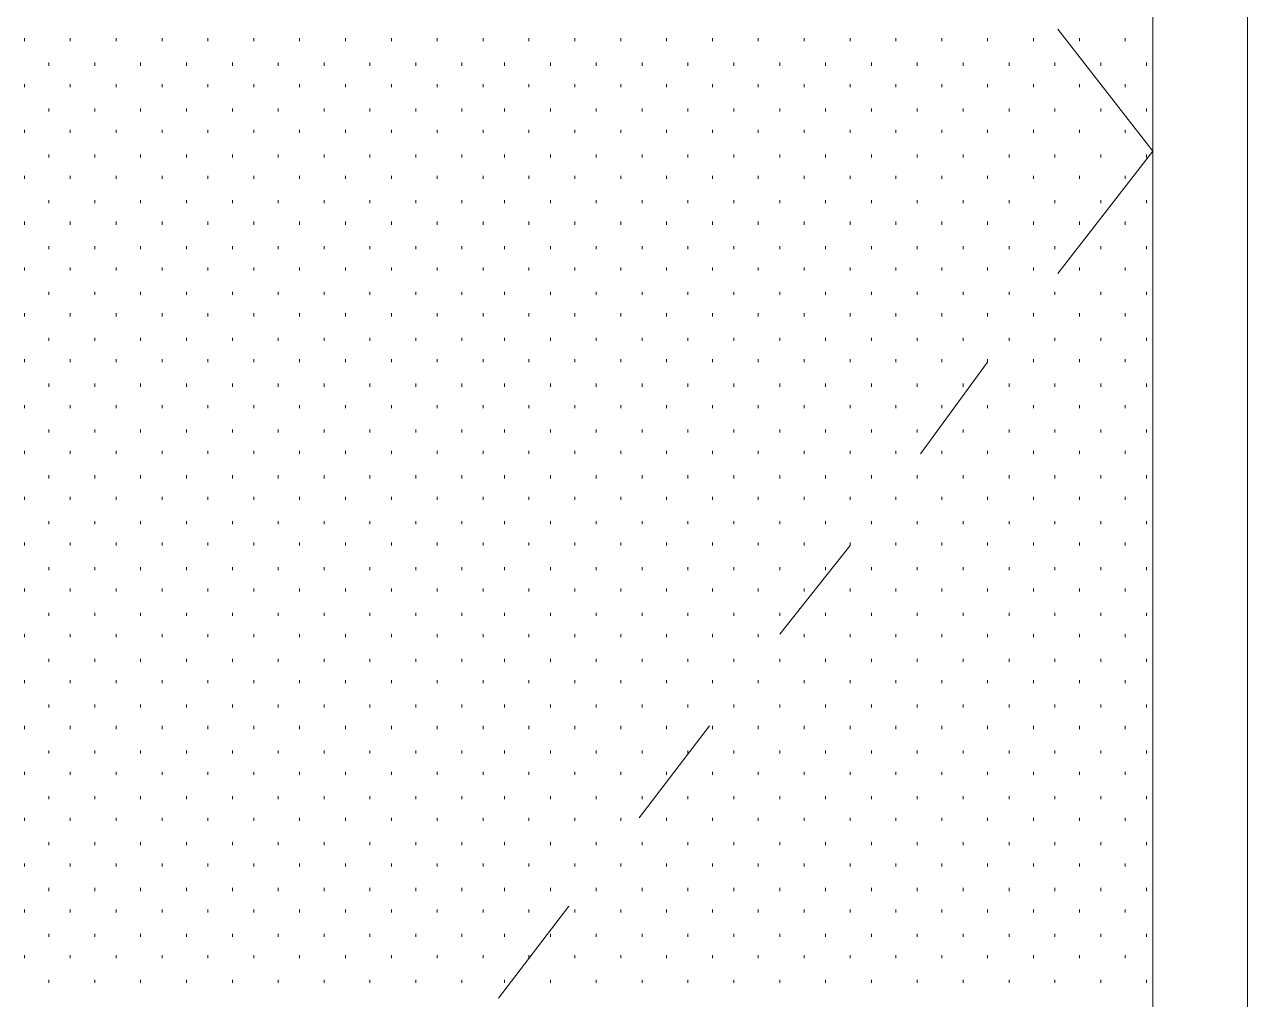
# Model space of a CAD drawing. Header units: inches. Extents: x -6061 to 13621, y -296 to 7483.
# Drawn here: x 12120.01 to 12152.04, y 695.08 to 720.63 of the extents above; entities that cross this region are included whole.
import ezdxf

# ---------------------------------------------------------------- set-up
doc = ezdxf.new("R2010")
doc.units = ezdxf.units.IN
doc.header["$MEASUREMENT"] = 0
doc.layers.get('0').update_dxf_attribs({"linetype": 'CONTINUOUS'})

msp = doc.modelspace()

# ---------------------------------------------------------------- linework, layer by layer
at = {"color": 7, "linetype": 'Continuous', "lineweight": 9, "true_color": 0x000007}
for p, q in [((12149.5589, 766.56433), (12149.5589, 670.53582)), ((12152.04171, 670.53582), (12152.04171, 766.56433)), ((12152.04171, 766.56433), (12152.04171, 670.53582)), ((12149.5589, 670.53582), (12149.5589, 764.08153)), ((12147.0761, 720.51229), (12149.5589, 717.30867)), ((12147.0761, 714.10505), (12149.5589, 717.30867)), ((12143.47203, 709.37972), (12145.23402, 711.78243)), ((12139.78786, 704.65438), (12141.62995, 706.977)), ((12136.1037, 699.84895), (12137.94578, 702.25166)), ((12132.41954, 695.12361), (12134.26162, 697.52632))]:
    msp.add_line(p, q, dxfattribs=at)
at = {"color": 7, "linetype": 'Continuous', "lineweight": 9, "true_color": 0xffffff}
for p, q in [((12120.00551, 720.19193), (12120.00551, 720.27202)), ((12121.20687, 720.19193), (12121.20687, 720.27202)), ((12122.40823, 720.19193), (12122.40823, 720.27202)), ((12123.60958, 720.19193), (12123.60958, 720.27202)), ((12124.81094, 720.19193), (12124.81094, 720.27202)), ((12126.0123, 720.19193), (12126.0123, 720.27202)), ((12127.21366, 720.19193), (12127.21366, 720.27202)), ((12128.41501, 720.19193), (12128.41501, 720.27202)), ((12129.61637, 720.19193), (12129.61637, 720.27202)), ((12130.81773, 720.19193), (12130.81773, 720.27202)), ((12132.01909, 720.19193), (12132.01909, 720.27202)), ((12133.22044, 720.19193), (12133.22044, 720.27202)), ((12134.4218, 720.19193), (12134.4218, 720.27202)), ((12135.62316, 720.19193), (12135.62316, 720.27202)), ((12136.82452, 720.19193), (12136.82452, 720.27202)), ((12138.02587, 720.19193), (12138.02587, 720.27202)), ((12139.22723, 720.19193), (12139.22723, 720.27202)), ((12140.42859, 720.19193), (12140.42859, 720.27202)), ((12141.62995, 720.19193), (12141.62995, 720.27202)), ((12142.8313, 720.19193), (12142.8313, 720.27202)), ((12144.03266, 720.19193), (12144.03266, 720.27202)), ((12145.23402, 720.19193), (12145.23402, 720.27202)), ((12146.43538, 720.19193), (12146.43538, 720.27202)), ((12147.63673, 720.19193), (12147.63673, 720.27202)), ((12148.83809, 720.19193), (12148.83809, 720.27202)), ((12120.64624, 719.55121), (12120.64624, 719.6313)), ((12121.84759, 719.55121), (12121.84759, 719.6313)), ((12123.04895, 719.55121), (12123.04895, 719.6313)), ((12124.25031, 719.55121), (12124.25031, 719.6313)), ((12125.45166, 719.55121), (12125.45166, 719.6313)), ((12126.65302, 719.55121), (12126.65302, 719.6313)), ((12127.85438, 719.55121), (12127.85438, 719.6313)), ((12129.05574, 719.55121), (12129.05574, 719.6313)), ((12130.25709, 719.55121), (12130.25709, 719.6313)), ((12131.45845, 719.55121), (12131.45845, 719.6313)), ((12132.57972, 719.55121), (12132.57972, 719.6313)), ((12133.78108, 719.55121), (12133.78108, 719.6313)), ((12134.98243, 719.55121), (12134.98243, 719.6313)), ((12136.18379, 719.55121), (12136.18379, 719.6313)), ((12137.38515, 719.55121), (12137.38515, 719.6313)), ((12138.58651, 719.55121), (12138.58651, 719.6313)), ((12139.78786, 719.55121), (12139.78786, 719.6313)), ((12140.98922, 719.55121), (12140.98922, 719.6313)), ((12142.19058, 719.55121), (12142.19058, 719.6313)), ((12143.39194, 719.55121), (12143.39194, 719.6313)), ((12144.59329, 719.55121), (12144.59329, 719.6313)), ((12145.79465, 719.55121), (12145.79465, 719.6313)), ((12146.99601, 719.55121), (12146.99601, 719.6313)), ((12148.19737, 719.55121), (12148.19737, 719.6313)), ((12149.39872, 719.55121), (12149.39872, 719.6313)), ((12120.00551, 718.99058), (12120.00551, 719.07067)), ((12121.20687, 718.99058), (12121.20687, 719.07067)), ((12122.40823, 718.99058), (12122.40823, 719.07067)), ((12123.60958, 718.99058), (12123.60958, 719.07067)), ((12124.81094, 718.99058), (12124.81094, 719.07067)), ((12126.0123, 718.99058), (12126.0123, 719.07067)), ((12127.21366, 718.99058), (12127.21366, 719.07067)), ((12128.41501, 718.99058), (12128.41501, 719.07067)), ((12129.61637, 718.99058), (12129.61637, 719.07067)), ((12130.81773, 718.99058), (12130.81773, 719.07067)), ((12132.01909, 718.99058), (12132.01909, 719.07067)), ((12133.22044, 718.99058), (12133.22044, 719.07067)), ((12134.4218, 718.99058), (12134.4218, 719.07067)), ((12135.62316, 718.99058), (12135.62316, 719.07067)), ((12136.82452, 718.99058), (12136.82452, 719.07067)), ((12138.02587, 718.99058), (12138.02587, 719.07067)), ((12139.22723, 718.99058), (12139.22723, 719.07067)), ((12140.42859, 718.99058), (12140.42859, 719.07067)), ((12141.62995, 718.99058), (12141.62995, 719.07067)), ((12142.8313, 718.99058), (12142.8313, 719.07067)), ((12144.03266, 718.99058), (12144.03266, 719.07067)), ((12145.23402, 718.99058), (12145.23402, 719.07067)), ((12146.43538, 718.99058), (12146.43538, 719.07067)), ((12147.63673, 718.99058), (12147.63673, 719.07067)), ((12148.83809, 718.99058), (12148.83809, 719.07067)), ((12120.64624, 718.34985), (12120.64624, 718.42994)), ((12121.84759, 718.34985), (12121.84759, 718.42994)), ((12123.04895, 718.34985), (12123.04895, 718.42994)), ((12124.25031, 718.34985), (12124.25031, 718.42994)), ((12125.45166, 718.34985), (12125.45166, 718.42994)), ((12126.65302, 718.34985), (12126.65302, 718.42994)), ((12127.85438, 718.34985), (12127.85438, 718.42994)), ((12129.05574, 718.34985), (12129.05574, 718.42994)), ((12130.25709, 718.34985), (12130.25709, 718.42994)), ((12131.45845, 718.34985), (12131.45845, 718.42994)), ((12132.57972, 718.34985), (12132.57972, 718.42994)), ((12133.78108, 718.34985), (12133.78108, 718.42994)), ((12134.98243, 718.34985), (12134.98243, 718.42994)), ((12136.18379, 718.34985), (12136.18379, 718.42994)), ((12137.38515, 718.34985), (12137.38515, 718.42994)), ((12138.58651, 718.34985), (12138.58651, 718.42994)), ((12139.78786, 718.34985), (12139.78786, 718.42994)), ((12140.98922, 718.34985), (12140.98922, 718.42994)), ((12142.19058, 718.34985), (12142.19058, 718.42994)), ((12143.39194, 718.34985), (12143.39194, 718.42994)), ((12144.59329, 718.34985), (12144.59329, 718.42994)), ((12145.79465, 718.34985), (12145.79465, 718.42994)), ((12146.99601, 718.34985), (12146.99601, 718.42994)), ((12148.19737, 718.34985), (12148.19737, 718.42994)), ((12149.39872, 718.34985), (12149.39872, 718.42994)), ((12120.00551, 717.78922), (12120.00551, 717.86931)), ((12121.20687, 717.78922), (12121.20687, 717.86931)), ((12122.40823, 717.78922), (12122.40823, 717.86931)), ((12123.60958, 717.78922), (12123.60958, 717.86931)), ((12124.81094, 717.78922), (12124.81094, 717.86931)), ((12126.0123, 717.78922), (12126.0123, 717.86931)), ((12127.21366, 717.78922), (12127.21366, 717.86931)), ((12128.41501, 717.78922), (12128.41501, 717.86931)), ((12129.61637, 717.78922), (12129.61637, 717.86931)), ((12130.81773, 717.78922), (12130.81773, 717.86931)), ((12132.01909, 717.78922), (12132.01909, 717.86931)), ((12133.22044, 717.78922), (12133.22044, 717.86931)), ((12134.4218, 717.78922), (12134.4218, 717.86931)), ((12135.62316, 717.78922), (12135.62316, 717.86931)), ((12136.82452, 717.78922), (12136.82452, 717.86931)), ((12138.02587, 717.78922), (12138.02587, 717.86931)), ((12139.22723, 717.78922), (12139.22723, 717.86931)), ((12140.42859, 717.78922), (12140.42859, 717.86931)), ((12141.62995, 717.78922), (12141.62995, 717.86931)), ((12142.8313, 717.78922), (12142.8313, 717.86931)), ((12144.03266, 717.78922), (12144.03266, 717.86931)), ((12145.23402, 717.78922), (12145.23402, 717.86931)), ((12146.43538, 717.78922), (12146.43538, 717.86931)), ((12147.63673, 717.78922), (12147.63673, 717.86931)), ((12148.83809, 717.78922), (12148.83809, 717.86931)), ((12120.64624, 717.14849), (12120.64624, 717.22858)), ((12121.84759, 717.14849), (12121.84759, 717.22858)), ((12123.04895, 717.14849), (12123.04895, 717.22858)), ((12124.25031, 717.14849), (12124.25031, 717.22858)), ((12125.45166, 717.14849), (12125.45166, 717.22858)), ((12126.65302, 717.14849), (12126.65302, 717.22858)), ((12127.85438, 717.14849), (12127.85438, 717.22858)), ((12129.05574, 717.14849), (12129.05574, 717.22858)), ((12130.25709, 717.14849), (12130.25709, 717.22858)), ((12131.45845, 717.14849), (12131.45845, 717.22858)), ((12132.57972, 717.14849), (12132.57972, 717.22858)), ((12133.78108, 717.14849), (12133.78108, 717.22858)), ((12134.98243, 717.14849), (12134.98243, 717.22858)), ((12136.18379, 717.14849), (12136.18379, 717.22858)), ((12137.38515, 717.14849), (12137.38515, 717.22858)), ((12138.58651, 717.14849), (12138.58651, 717.22858)), ((12139.78786, 717.14849), (12139.78786, 717.22858)), ((12140.98922, 717.14849), (12140.98922, 717.22858)), ((12142.19058, 717.14849), (12142.19058, 717.22858)), ((12143.39194, 717.14849), (12143.39194, 717.22858)), ((12144.59329, 717.14849), (12144.59329, 717.22858)), ((12145.79465, 717.14849), (12145.79465, 717.22858)), ((12146.99601, 717.14849), (12146.99601, 717.22858)), ((12148.19737, 717.14849), (12148.19737, 717.22858)), ((12149.39872, 717.14849), (12149.39872, 717.22858)), ((12120.00551, 716.58786), (12120.00551, 716.66795)), ((12121.20687, 716.58786), (12121.20687, 716.66795)), ((12122.40823, 716.58786), (12122.40823, 716.66795)), ((12123.60958, 716.58786), (12123.60958, 716.66795)), ((12124.81094, 716.58786), (12124.81094, 716.66795)), ((12126.0123, 716.58786), (12126.0123, 716.66795)), ((12127.21366, 716.58786), (12127.21366, 716.66795)), ((12128.41501, 716.58786), (12128.41501, 716.66795)), ((12129.61637, 716.58786), (12129.61637, 716.66795)), ((12130.81773, 716.58786), (12130.81773, 716.66795)), ((12132.01909, 716.58786), (12132.01909, 716.66795)), ((12133.22044, 716.58786), (12133.22044, 716.66795)), ((12134.4218, 716.58786), (12134.4218, 716.66795)), ((12135.62316, 716.58786), (12135.62316, 716.66795)), ((12136.82452, 716.58786), (12136.82452, 716.66795)), ((12138.02587, 716.58786), (12138.02587, 716.66795)), ((12139.22723, 716.58786), (12139.22723, 716.66795)), ((12140.42859, 716.58786), (12140.42859, 716.66795)), ((12141.62995, 716.58786), (12141.62995, 716.66795)), ((12142.8313, 716.58786), (12142.8313, 716.66795)), ((12144.03266, 716.58786), (12144.03266, 716.66795)), ((12145.23402, 716.58786), (12145.23402, 716.66795)), ((12146.43538, 716.58786), (12146.43538, 716.66795)), ((12147.63673, 716.58786), (12147.63673, 716.66795)), ((12148.83809, 716.58786), (12148.83809, 716.66795)), ((12120.64624, 715.94714), (12120.64624, 716.02723)), ((12121.84759, 715.94714), (12121.84759, 716.02723)), ((12123.04895, 715.94714), (12123.04895, 716.02723)), ((12124.25031, 715.94714), (12124.25031, 716.02723)), ((12125.45166, 715.94714), (12125.45166, 716.02723)), ((12126.65302, 715.94714), (12126.65302, 716.02723)), ((12127.85438, 715.94714), (12127.85438, 716.02723)), ((12129.05574, 715.94714), (12129.05574, 716.02723)), ((12130.25709, 715.94714), (12130.25709, 716.02723)), ((12131.45845, 715.94714), (12131.45845, 716.02723)), ((12132.57972, 715.94714), (12132.57972, 716.02723)), ((12133.78108, 715.94714), (12133.78108, 716.02723)), ((12134.98243, 715.94714), (12134.98243, 716.02723)), ((12136.18379, 715.94714), (12136.18379, 716.02723)), ((12137.38515, 715.94714), (12137.38515, 716.02723)), ((12138.58651, 715.94714), (12138.58651, 716.02723)), ((12139.78786, 715.94714), (12139.78786, 716.02723)), ((12140.98922, 715.94714), (12140.98922, 716.02723)), ((12142.19058, 715.94714), (12142.19058, 716.02723)), ((12143.39194, 715.94714), (12143.39194, 716.02723)), ((12144.59329, 715.94714), (12144.59329, 716.02723)), ((12145.79465, 715.94714), (12145.79465, 716.02723)), ((12146.99601, 715.94714), (12146.99601, 716.02723)), ((12148.19737, 715.94714), (12148.19737, 716.02723)), ((12149.39872, 715.94714), (12149.39872, 716.02723)), ((12120.00551, 715.3865), (12120.00551, 715.46659)), ((12121.20687, 715.3865), (12121.20687, 715.46659)), ((12122.40823, 715.3865), (12122.40823, 715.46659)), ((12123.60958, 715.3865), (12123.60958, 715.46659)), ((12124.81094, 715.3865), (12124.81094, 715.46659)), ((12126.0123, 715.3865), (12126.0123, 715.46659)), ((12127.21366, 715.3865), (12127.21366, 715.46659)), ((12128.41501, 715.3865), (12128.41501, 715.46659)), ((12129.61637, 715.3865), (12129.61637, 715.46659)), ((12130.81773, 715.3865), (12130.81773, 715.46659)), ((12132.01909, 715.3865), (12132.01909, 715.46659)), ((12133.22044, 715.3865), (12133.22044, 715.46659)), ((12134.4218, 715.3865), (12134.4218, 715.46659)), ((12135.62316, 715.3865), (12135.62316, 715.46659)), ((12136.82452, 715.3865), (12136.82452, 715.46659)), ((12138.02587, 715.3865), (12138.02587, 715.46659)), ((12139.22723, 715.3865), (12139.22723, 715.46659)), ((12140.42859, 715.3865), (12140.42859, 715.46659)), ((12141.62995, 715.3865), (12141.62995, 715.46659)), ((12142.8313, 715.3865), (12142.8313, 715.46659)), ((12144.03266, 715.3865), (12144.03266, 715.46659)), ((12145.23402, 715.3865), (12145.23402, 715.46659)), ((12146.43538, 715.3865), (12146.43538, 715.46659)), ((12147.63673, 715.3865), (12147.63673, 715.46659)), ((12148.83809, 715.3865), (12148.83809, 715.46659)), ((12120.64624, 714.74578), (12120.64624, 714.82587)), ((12121.84759, 714.74578), (12121.84759, 714.82587)), ((12123.04895, 714.74578), (12123.04895, 714.82587)), ((12124.25031, 714.74578), (12124.25031, 714.82587)), ((12125.45166, 714.74578), (12125.45166, 714.82587)), ((12126.65302, 714.74578), (12126.65302, 714.82587)), ((12127.85438, 714.74578), (12127.85438, 714.82587)), ((12129.05574, 714.74578), (12129.05574, 714.82587)), ((12130.25709, 714.74578), (12130.25709, 714.82587)), ((12131.45845, 714.74578), (12131.45845, 714.82587)), ((12132.57972, 714.74578), (12132.57972, 714.82587)), ((12133.78108, 714.74578), (12133.78108, 714.82587)), ((12134.98243, 714.74578), (12134.98243, 714.82587)), ((12136.18379, 714.74578), (12136.18379, 714.82587)), ((12137.38515, 714.74578), (12137.38515, 714.82587)), ((12138.58651, 714.74578), (12138.58651, 714.82587)), ((12139.78786, 714.74578), (12139.78786, 714.82587)), ((12140.98922, 714.74578), (12140.98922, 714.82587)), ((12142.19058, 714.74578), (12142.19058, 714.82587)), ((12143.39194, 714.74578), (12143.39194, 714.82587)), ((12144.59329, 714.74578), (12144.59329, 714.82587)), ((12145.79465, 714.74578), (12145.79465, 714.82587)), ((12146.99601, 714.74578), (12146.99601, 714.82587)), ((12148.19737, 714.74578), (12148.19737, 714.82587)), ((12149.39872, 714.74578), (12149.39872, 714.82587)), ((12120.00551, 714.18515), (12120.00551, 714.26524)), ((12121.20687, 714.18515), (12121.20687, 714.26524)), ((12122.40823, 714.18515), (12122.40823, 714.26524)), ((12123.60958, 714.18515), (12123.60958, 714.26524)), ((12124.81094, 714.18515), (12124.81094, 714.26524)), ((12126.0123, 714.18515), (12126.0123, 714.26524)), ((12127.21366, 714.18515), (12127.21366, 714.26524)), ((12128.41501, 714.18515), (12128.41501, 714.26524)), ((12129.61637, 714.18515), (12129.61637, 714.26524)), ((12130.81773, 714.18515), (12130.81773, 714.26524)), ((12132.01909, 714.18515), (12132.01909, 714.26524)), ((12133.22044, 714.18515), (12133.22044, 714.26524)), ((12134.4218, 714.18515), (12134.4218, 714.26524)), ((12135.62316, 714.18515), (12135.62316, 714.26524)), ((12136.82452, 714.18515), (12136.82452, 714.26524)), ((12138.02587, 714.18515), (12138.02587, 714.26524)), ((12139.22723, 714.18515), (12139.22723, 714.26524)), ((12140.42859, 714.18515), (12140.42859, 714.26524)), ((12141.62995, 714.18515), (12141.62995, 714.26524)), ((12142.8313, 714.18515), (12142.8313, 714.26524)), ((12144.03266, 714.18515), (12144.03266, 714.26524)), ((12145.23402, 714.18515), (12145.23402, 714.26524)), ((12146.43538, 714.18515), (12146.43538, 714.26524)), ((12147.63673, 714.18515), (12147.63673, 714.26524)), ((12148.83809, 714.18515), (12148.83809, 714.26524)), ((12120.64624, 713.54442), (12120.64624, 713.62451)), ((12121.84759, 713.54442), (12121.84759, 713.62451)), ((12123.04895, 713.54442), (12123.04895, 713.62451)), ((12124.25031, 713.54442), (12124.25031, 713.62451)), ((12125.45166, 713.54442), (12125.45166, 713.62451)), ((12126.65302, 713.54442), (12126.65302, 713.62451)), ((12127.85438, 713.54442), (12127.85438, 713.62451)), ((12129.05574, 713.54442), (12129.05574, 713.62451)), ((12130.25709, 713.54442), (12130.25709, 713.62451)), ((12131.45845, 713.54442), (12131.45845, 713.62451)), ((12132.57972, 713.54442), (12132.57972, 713.62451)), ((12133.78108, 713.54442), (12133.78108, 713.62451)), ((12134.98243, 713.54442), (12134.98243, 713.62451)), ((12136.18379, 713.54442), (12136.18379, 713.62451)), ((12137.38515, 713.54442), (12137.38515, 713.62451)), ((12138.58651, 713.54442), (12138.58651, 713.62451)), ((12139.78786, 713.54442), (12139.78786, 713.62451)), ((12140.98922, 713.54442), (12140.98922, 713.62451)), ((12142.19058, 713.54442), (12142.19058, 713.62451)), ((12143.39194, 713.54442), (12143.39194, 713.62451)), ((12144.59329, 713.54442), (12144.59329, 713.62451)), ((12145.79465, 713.54442), (12145.79465, 713.62451)), ((12146.99601, 713.54442), (12146.99601, 713.62451)), ((12148.19737, 713.54442), (12148.19737, 713.62451)), ((12149.39872, 713.54442), (12149.39872, 713.62451)), ((12120.00551, 712.98379), (12120.00551, 713.06388)), ((12121.20687, 712.98379), (12121.20687, 713.06388)), ((12122.40823, 712.98379), (12122.40823, 713.06388)), ((12123.60958, 712.98379), (12123.60958, 713.06388)), ((12124.81094, 712.98379), (12124.81094, 713.06388)), ((12126.0123, 712.98379), (12126.0123, 713.06388)), ((12127.21366, 712.98379), (12127.21366, 713.06388)), ((12128.41501, 712.98379), (12128.41501, 713.06388)), ((12129.61637, 712.98379), (12129.61637, 713.06388)), ((12130.81773, 712.98379), (12130.81773, 713.06388)), ((12132.01909, 712.98379), (12132.01909, 713.06388)), ((12133.22044, 712.98379), (12133.22044, 713.06388)), ((12134.4218, 712.98379), (12134.4218, 713.06388)), ((12135.62316, 712.98379), (12135.62316, 713.06388)), ((12136.82452, 712.98379), (12136.82452, 713.06388)), ((12138.02587, 712.98379), (12138.02587, 713.06388)), ((12139.22723, 712.98379), (12139.22723, 713.06388)), ((12140.42859, 712.98379), (12140.42859, 713.06388)), ((12141.62995, 712.98379), (12141.62995, 713.06388)), ((12142.8313, 712.98379), (12142.8313, 713.06388)), ((12144.03266, 712.98379), (12144.03266, 713.06388)), ((12145.23402, 712.98379), (12145.23402, 713.06388)), ((12146.43538, 712.98379), (12146.43538, 713.06388)), ((12147.63673, 712.98379), (12147.63673, 713.06388)), ((12148.83809, 712.98379), (12148.83809, 713.06388)), ((12120.64624, 712.34306), (12120.64624, 712.42315)), ((12121.84759, 712.34306), (12121.84759, 712.42315)), ((12123.04895, 712.34306), (12123.04895, 712.42315)), ((12124.25031, 712.34306), (12124.25031, 712.42315)), ((12125.45166, 712.34306), (12125.45166, 712.42315)), ((12126.65302, 712.34306), (12126.65302, 712.42315)), ((12127.85438, 712.34306), (12127.85438, 712.42315)), ((12129.05574, 712.34306), (12129.05574, 712.42315)), ((12130.25709, 712.34306), (12130.25709, 712.42315)), ((12131.45845, 712.34306), (12131.45845, 712.42315)), ((12132.57972, 712.34306), (12132.57972, 712.42315)), ((12133.78108, 712.34306), (12133.78108, 712.42315)), ((12134.98243, 712.34306), (12134.98243, 712.42315)), ((12136.18379, 712.34306), (12136.18379, 712.42315)), ((12137.38515, 712.34306), (12137.38515, 712.42315)), ((12138.58651, 712.34306), (12138.58651, 712.42315)), ((12139.78786, 712.34306), (12139.78786, 712.42315)), ((12140.98922, 712.34306), (12140.98922, 712.42315)), ((12142.19058, 712.34306), (12142.19058, 712.42315)), ((12143.39194, 712.34306), (12143.39194, 712.42315)), ((12144.59329, 712.34306), (12144.59329, 712.42315)), ((12145.79465, 712.34306), (12145.79465, 712.42315)), ((12146.99601, 712.34306), (12146.99601, 712.42315)), ((12148.19737, 712.34306), (12148.19737, 712.42315)), ((12149.39872, 712.34306), (12149.39872, 712.42315)), ((12120.00551, 711.78243), (12120.00551, 711.86252)), ((12121.20687, 711.78243), (12121.20687, 711.86252)), ((12122.40823, 711.78243), (12122.40823, 711.86252)), ((12123.60958, 711.78243), (12123.60958, 711.86252)), ((12124.81094, 711.78243), (12124.81094, 711.86252)), ((12126.0123, 711.78243), (12126.0123, 711.86252)), ((12127.21366, 711.78243), (12127.21366, 711.86252)), ((12128.41501, 711.78243), (12128.41501, 711.86252)), ((12129.61637, 711.78243), (12129.61637, 711.86252)), ((12130.81773, 711.78243), (12130.81773, 711.86252)), ((12132.01909, 711.78243), (12132.01909, 711.86252)), ((12133.22044, 711.78243), (12133.22044, 711.86252)), ((12134.4218, 711.78243), (12134.4218, 711.86252)), ((12135.62316, 711.78243), (12135.62316, 711.86252)), ((12136.82452, 711.78243), (12136.82452, 711.86252)), ((12138.02587, 711.78243), (12138.02587, 711.86252)), ((12139.22723, 711.78243), (12139.22723, 711.86252)), ((12140.42859, 711.78243), (12140.42859, 711.86252)), ((12141.62995, 711.78243), (12141.62995, 711.86252)), ((12142.8313, 711.78243), (12142.8313, 711.86252)), ((12144.03266, 711.78243), (12144.03266, 711.86252)), ((12145.23402, 711.78243), (12145.23402, 711.86252)), ((12146.43538, 711.78243), (12146.43538, 711.86252)), ((12147.63673, 711.78243), (12147.63673, 711.86252)), ((12148.83809, 711.78243), (12148.83809, 711.86252)), ((12120.64624, 711.14171), (12120.64624, 711.2218)), ((12121.84759, 711.14171), (12121.84759, 711.2218)), ((12123.04895, 711.14171), (12123.04895, 711.2218)), ((12124.25031, 711.14171), (12124.25031, 711.2218)), ((12125.45166, 711.14171), (12125.45166, 711.2218)), ((12126.65302, 711.14171), (12126.65302, 711.2218)), ((12127.85438, 711.14171), (12127.85438, 711.2218)), ((12129.05574, 711.14171), (12129.05574, 711.2218)), ((12130.25709, 711.14171), (12130.25709, 711.2218)), ((12131.45845, 711.14171), (12131.45845, 711.2218)), ((12132.57972, 711.14171), (12132.57972, 711.2218)), ((12133.78108, 711.14171), (12133.78108, 711.2218)), ((12134.98243, 711.14171), (12134.98243, 711.2218)), ((12136.18379, 711.14171), (12136.18379, 711.2218)), ((12137.38515, 711.14171), (12137.38515, 711.2218)), ((12138.58651, 711.14171), (12138.58651, 711.2218)), ((12139.78786, 711.14171), (12139.78786, 711.2218)), ((12140.98922, 711.14171), (12140.98922, 711.2218)), ((12142.19058, 711.14171), (12142.19058, 711.2218)), ((12143.39194, 711.14171), (12143.39194, 711.2218)), ((12144.59329, 711.14171), (12144.59329, 711.2218)), ((12145.79465, 711.14171), (12145.79465, 711.2218)), ((12146.99601, 711.14171), (12146.99601, 711.2218)), ((12148.19737, 711.14171), (12148.19737, 711.2218)), ((12149.39872, 711.14171), (12149.39872, 711.2218)), ((12120.00551, 710.58107), (12120.00551, 710.66116)), ((12121.20687, 710.58107), (12121.20687, 710.66116)), ((12122.40823, 710.58107), (12122.40823, 710.66116)), ((12123.60958, 710.58107), (12123.60958, 710.66116)), ((12124.81094, 710.58107), (12124.81094, 710.66116)), ((12126.0123, 710.58107), (12126.0123, 710.66116)), ((12127.21366, 710.58107), (12127.21366, 710.66116)), ((12128.41501, 710.58107), (12128.41501, 710.66116)), ((12129.61637, 710.58107), (12129.61637, 710.66116)), ((12130.81773, 710.58107), (12130.81773, 710.66116)), ((12132.01909, 710.58107), (12132.01909, 710.66116)), ((12133.22044, 710.58107), (12133.22044, 710.66116)), ((12134.4218, 710.58107), (12134.4218, 710.66116)), ((12135.62316, 710.58107), (12135.62316, 710.66116)), ((12136.82452, 710.58107), (12136.82452, 710.66116)), ((12138.02587, 710.58107), (12138.02587, 710.66116)), ((12139.22723, 710.58107), (12139.22723, 710.66116)), ((12140.42859, 710.58107), (12140.42859, 710.66116)), ((12141.62995, 710.58107), (12141.62995, 710.66116)), ((12142.8313, 710.58107), (12142.8313, 710.66116)), ((12144.03266, 710.58107), (12144.03266, 710.66116)), ((12145.23402, 710.58107), (12145.23402, 710.66116)), ((12146.43538, 710.58107), (12146.43538, 710.66116)), ((12147.63673, 710.58107), (12147.63673, 710.66116)), ((12148.83809, 710.58107), (12148.83809, 710.66116)), ((12120.64624, 709.94035), (12120.64624, 710.02044)), ((12121.84759, 709.94035), (12121.84759, 710.02044)), ((12123.04895, 709.94035), (12123.04895, 710.02044)), ((12124.25031, 709.94035), (12124.25031, 710.02044)), ((12125.45166, 709.94035), (12125.45166, 710.02044)), ((12126.65302, 709.94035), (12126.65302, 710.02044)), ((12127.85438, 709.94035), (12127.85438, 710.02044)), ((12129.05574, 709.94035), (12129.05574, 710.02044)), ((12130.25709, 709.94035), (12130.25709, 710.02044)), ((12131.45845, 709.94035), (12131.45845, 710.02044)), ((12132.57972, 709.94035), (12132.57972, 710.02044)), ((12133.78108, 709.94035), (12133.78108, 710.02044)), ((12134.98243, 709.94035), (12134.98243, 710.02044)), ((12136.18379, 709.94035), (12136.18379, 710.02044)), ((12137.38515, 709.94035), (12137.38515, 710.02044)), ((12138.58651, 709.94035), (12138.58651, 710.02044)), ((12139.78786, 709.94035), (12139.78786, 710.02044)), ((12140.98922, 709.94035), (12140.98922, 710.02044)), ((12142.19058, 709.94035), (12142.19058, 710.02044)), ((12143.39194, 709.94035), (12143.39194, 710.02044)), ((12144.59329, 709.94035), (12144.59329, 710.02044)), ((12145.79465, 709.94035), (12145.79465, 710.02044)), ((12146.99601, 709.94035), (12146.99601, 710.02044)), ((12148.19737, 709.94035), (12148.19737, 710.02044)), ((12149.39872, 709.94035), (12149.39872, 710.02044)), ((12120.00551, 709.37972), (12120.00551, 709.45981)), ((12121.20687, 709.37972), (12121.20687, 709.45981)), ((12122.40823, 709.37972), (12122.40823, 709.45981)), ((12123.60958, 709.37972), (12123.60958, 709.45981)), ((12124.81094, 709.37972), (12124.81094, 709.45981)), ((12126.0123, 709.37972), (12126.0123, 709.45981)), ((12127.21366, 709.37972), (12127.21366, 709.45981)), ((12128.41501, 709.37972), (12128.41501, 709.45981)), ((12129.61637, 709.37972), (12129.61637, 709.45981)), ((12130.81773, 709.37972), (12130.81773, 709.45981)), ((12132.01909, 709.37972), (12132.01909, 709.45981)), ((12133.22044, 709.37972), (12133.22044, 709.45981)), ((12134.4218, 709.37972), (12134.4218, 709.45981)), ((12135.62316, 709.37972), (12135.62316, 709.45981)), ((12136.82452, 709.37972), (12136.82452, 709.45981)), ((12138.02587, 709.37972), (12138.02587, 709.45981)), ((12139.22723, 709.37972), (12139.22723, 709.45981)), ((12140.42859, 709.37972), (12140.42859, 709.45981)), ((12141.62995, 709.37972), (12141.62995, 709.45981)), ((12142.8313, 709.37972), (12142.8313, 709.45981)), ((12144.03266, 709.37972), (12144.03266, 709.45981)), ((12145.23402, 709.37972), (12145.23402, 709.45981)), ((12146.43538, 709.37972), (12146.43538, 709.45981)), ((12147.63673, 709.37972), (12147.63673, 709.45981)), ((12148.83809, 709.37972), (12148.83809, 709.45981)), ((12120.64624, 708.73899), (12120.64624, 708.81908)), ((12121.84759, 708.73899), (12121.84759, 708.81908)), ((12123.04895, 708.73899), (12123.04895, 708.81908)), ((12124.25031, 708.73899), (12124.25031, 708.81908)), ((12125.45166, 708.73899), (12125.45166, 708.81908)), ((12126.65302, 708.73899), (12126.65302, 708.81908)), ((12127.85438, 708.73899), (12127.85438, 708.81908)), ((12129.05574, 708.73899), (12129.05574, 708.81908)), ((12130.25709, 708.73899), (12130.25709, 708.81908)), ((12131.45845, 708.73899), (12131.45845, 708.81908)), ((12132.57972, 708.73899), (12132.57972, 708.81908)), ((12133.78108, 708.73899), (12133.78108, 708.81908)), ((12134.98243, 708.73899), (12134.98243, 708.81908)), ((12136.18379, 708.73899), (12136.18379, 708.81908)), ((12137.38515, 708.73899), (12137.38515, 708.81908)), ((12138.58651, 708.73899), (12138.58651, 708.81908)), ((12139.78786, 708.73899), (12139.78786, 708.81908)), ((12140.98922, 708.73899), (12140.98922, 708.81908)), ((12142.19058, 708.73899), (12142.19058, 708.81908)), ((12143.39194, 708.73899), (12143.39194, 708.81908)), ((12144.59329, 708.73899), (12144.59329, 708.81908)), ((12145.79465, 708.73899), (12145.79465, 708.81908)), ((12146.99601, 708.73899), (12146.99601, 708.81908)), ((12148.19737, 708.73899), (12148.19737, 708.81908)), ((12149.39872, 708.73899), (12149.39872, 708.81908)), ((12120.00551, 708.17836), (12120.00551, 708.25845)), ((12121.20687, 708.17836), (12121.20687, 708.25845)), ((12122.40823, 708.17836), (12122.40823, 708.25845)), ((12123.60958, 708.17836), (12123.60958, 708.25845)), ((12124.81094, 708.17836), (12124.81094, 708.25845)), ((12126.0123, 708.17836), (12126.0123, 708.25845)), ((12127.21366, 708.17836), (12127.21366, 708.25845)), ((12128.41501, 708.17836), (12128.41501, 708.25845)), ((12129.61637, 708.17836), (12129.61637, 708.25845)), ((12130.81773, 708.17836), (12130.81773, 708.25845)), ((12132.01909, 708.17836), (12132.01909, 708.25845)), ((12133.22044, 708.17836), (12133.22044, 708.25845)), ((12134.4218, 708.17836), (12134.4218, 708.25845)), ((12135.62316, 708.17836), (12135.62316, 708.25845)), ((12136.82452, 708.17836), (12136.82452, 708.25845)), ((12138.02587, 708.17836), (12138.02587, 708.25845)), ((12139.22723, 708.17836), (12139.22723, 708.25845)), ((12140.42859, 708.17836), (12140.42859, 708.25845)), ((12141.62995, 708.17836), (12141.62995, 708.25845)), ((12142.8313, 708.17836), (12142.8313, 708.25845)), ((12144.03266, 708.17836), (12144.03266, 708.25845)), ((12145.23402, 708.17836), (12145.23402, 708.25845)), ((12146.43538, 708.17836), (12146.43538, 708.25845)), ((12147.63673, 708.17836), (12147.63673, 708.25845)), ((12148.83809, 708.17836), (12148.83809, 708.25845)), ((12120.64624, 707.53763), (12120.64624, 707.61772)), ((12121.84759, 707.53763), (12121.84759, 707.61772)), ((12123.04895, 707.53763), (12123.04895, 707.61772)), ((12124.25031, 707.53763), (12124.25031, 707.61772)), ((12125.45166, 707.53763), (12125.45166, 707.61772)), ((12126.65302, 707.53763), (12126.65302, 707.61772)), ((12127.85438, 707.53763), (12127.85438, 707.61772)), ((12129.05574, 707.53763), (12129.05574, 707.61772)), ((12130.25709, 707.53763), (12130.25709, 707.61772)), ((12131.45845, 707.53763), (12131.45845, 707.61772)), ((12132.57972, 707.53763), (12132.57972, 707.61772)), ((12133.78108, 707.53763), (12133.78108, 707.61772)), ((12134.98243, 707.53763), (12134.98243, 707.61772)), ((12136.18379, 707.53763), (12136.18379, 707.61772)), ((12137.38515, 707.53763), (12137.38515, 707.61772)), ((12138.58651, 707.53763), (12138.58651, 707.61772)), ((12139.78786, 707.53763), (12139.78786, 707.61772)), ((12140.98922, 707.53763), (12140.98922, 707.61772)), ((12142.19058, 707.53763), (12142.19058, 707.61772)), ((12143.39194, 707.53763), (12143.39194, 707.61772)), ((12144.59329, 707.53763), (12144.59329, 707.61772)), ((12145.79465, 707.53763), (12145.79465, 707.61772)), ((12146.99601, 707.53763), (12146.99601, 707.61772)), ((12148.19737, 707.53763), (12148.19737, 707.61772)), ((12149.39872, 707.53763), (12149.39872, 707.61772)), ((12120.00551, 706.977), (12120.00551, 707.05709)), ((12121.20687, 706.977), (12121.20687, 707.05709)), ((12122.40823, 706.977), (12122.40823, 707.05709)), ((12123.60958, 706.977), (12123.60958, 707.05709)), ((12124.81094, 706.977), (12124.81094, 707.05709)), ((12126.0123, 706.977), (12126.0123, 707.05709)), ((12127.21366, 706.977), (12127.21366, 707.05709)), ((12128.41501, 706.977), (12128.41501, 707.05709)), ((12129.61637, 706.977), (12129.61637, 707.05709)), ((12130.81773, 706.977), (12130.81773, 707.05709)), ((12132.01909, 706.977), (12132.01909, 707.05709)), ((12133.22044, 706.977), (12133.22044, 707.05709)), ((12134.4218, 706.977), (12134.4218, 707.05709)), ((12135.62316, 706.977), (12135.62316, 707.05709)), ((12136.82452, 706.977), (12136.82452, 707.05709)), ((12138.02587, 706.977), (12138.02587, 707.05709)), ((12139.22723, 706.977), (12139.22723, 707.05709)), ((12140.42859, 706.977), (12140.42859, 707.05709)), ((12141.62995, 706.977), (12141.62995, 707.05709)), ((12142.8313, 706.977), (12142.8313, 707.05709)), ((12144.03266, 706.977), (12144.03266, 707.05709)), ((12145.23402, 706.977), (12145.23402, 707.05709)), ((12146.43538, 706.977), (12146.43538, 707.05709)), ((12147.63673, 706.977), (12147.63673, 707.05709)), ((12148.83809, 706.977), (12148.83809, 707.05709)), ((12120.64624, 706.33628), (12120.64624, 706.41637)), ((12121.84759, 706.33628), (12121.84759, 706.41637)), ((12123.04895, 706.33628), (12123.04895, 706.41637)), ((12124.25031, 706.33628), (12124.25031, 706.41637)), ((12125.45166, 706.33628), (12125.45166, 706.41637)), ((12126.65302, 706.33628), (12126.65302, 706.41637)), ((12127.85438, 706.33628), (12127.85438, 706.41637)), ((12129.05574, 706.33628), (12129.05574, 706.41637)), ((12130.25709, 706.33628), (12130.25709, 706.41637)), ((12131.45845, 706.33628), (12131.45845, 706.41637)), ((12132.57972, 706.33628), (12132.57972, 706.41637)), ((12133.78108, 706.33628), (12133.78108, 706.41637)), ((12134.98243, 706.33628), (12134.98243, 706.41637)), ((12136.18379, 706.33628), (12136.18379, 706.41637)), ((12137.38515, 706.33628), (12137.38515, 706.41637)), ((12138.58651, 706.33628), (12138.58651, 706.41637)), ((12139.78786, 706.33628), (12139.78786, 706.41637)), ((12140.98922, 706.33628), (12140.98922, 706.41637)), ((12142.19058, 706.33628), (12142.19058, 706.41637)), ((12143.39194, 706.33628), (12143.39194, 706.41637)), ((12144.59329, 706.33628), (12144.59329, 706.41637)), ((12145.79465, 706.33628), (12145.79465, 706.41637)), ((12146.99601, 706.33628), (12146.99601, 706.41637)), ((12148.19737, 706.33628), (12148.19737, 706.41637)), ((12149.39872, 706.33628), (12149.39872, 706.41637)), ((12120.00551, 705.77564), (12120.00551, 705.85573)), ((12121.20687, 705.77564), (12121.20687, 705.85573)), ((12122.40823, 705.77564), (12122.40823, 705.85573)), ((12123.60958, 705.77564), (12123.60958, 705.85573)), ((12124.81094, 705.77564), (12124.81094, 705.85573)), ((12126.0123, 705.77564), (12126.0123, 705.85573)), ((12127.21366, 705.77564), (12127.21366, 705.85573)), ((12128.41501, 705.77564), (12128.41501, 705.85573)), ((12129.61637, 705.77564), (12129.61637, 705.85573)), ((12130.81773, 705.77564), (12130.81773, 705.85573)), ((12132.01909, 705.77564), (12132.01909, 705.85573)), ((12133.22044, 705.77564), (12133.22044, 705.85573)), ((12134.4218, 705.77564), (12134.4218, 705.85573)), ((12135.62316, 705.77564), (12135.62316, 705.85573)), ((12136.82452, 705.77564), (12136.82452, 705.85573)), ((12138.02587, 705.77564), (12138.02587, 705.85573)), ((12139.22723, 705.77564), (12139.22723, 705.85573)), ((12140.42859, 705.77564), (12140.42859, 705.85573)), ((12141.62995, 705.77564), (12141.62995, 705.85573)), ((12142.8313, 705.77564), (12142.8313, 705.85573)), ((12144.03266, 705.77564), (12144.03266, 705.85573)), ((12145.23402, 705.77564), (12145.23402, 705.85573)), ((12146.43538, 705.77564), (12146.43538, 705.85573)), ((12147.63673, 705.77564), (12147.63673, 705.85573)), ((12148.83809, 705.77564), (12148.83809, 705.85573)), ((12120.64624, 705.13492), (12120.64624, 705.21501)), ((12121.84759, 705.13492), (12121.84759, 705.21501)), ((12123.04895, 705.13492), (12123.04895, 705.21501)), ((12124.25031, 705.13492), (12124.25031, 705.21501)), ((12125.45166, 705.13492), (12125.45166, 705.21501)), ((12126.65302, 705.13492), (12126.65302, 705.21501)), ((12127.85438, 705.13492), (12127.85438, 705.21501)), ((12129.05574, 705.13492), (12129.05574, 705.21501)), ((12130.25709, 705.13492), (12130.25709, 705.21501)), ((12131.45845, 705.13492), (12131.45845, 705.21501)), ((12132.57972, 705.13492), (12132.57972, 705.21501)), ((12133.78108, 705.13492), (12133.78108, 705.21501)), ((12134.98243, 705.13492), (12134.98243, 705.21501)), ((12136.18379, 705.13492), (12136.18379, 705.21501)), ((12137.38515, 705.13492), (12137.38515, 705.21501)), ((12138.58651, 705.13492), (12138.58651, 705.21501)), ((12139.78786, 705.13492), (12139.78786, 705.21501)), ((12140.98922, 705.13492), (12140.98922, 705.21501)), ((12142.19058, 705.13492), (12142.19058, 705.21501)), ((12143.39194, 705.13492), (12143.39194, 705.21501)), ((12144.59329, 705.13492), (12144.59329, 705.21501)), ((12145.79465, 705.13492), (12145.79465, 705.21501)), ((12146.99601, 705.13492), (12146.99601, 705.21501)), ((12148.19737, 705.13492), (12148.19737, 705.21501)), ((12149.39872, 705.13492), (12149.39872, 705.21501)), ((12120.00551, 704.57429), (12120.00551, 704.65438)), ((12121.20687, 704.57429), (12121.20687, 704.65438)), ((12122.40823, 704.57429), (12122.40823, 704.65438)), ((12123.60958, 704.57429), (12123.60958, 704.65438)), ((12124.81094, 704.57429), (12124.81094, 704.65438)), ((12126.0123, 704.57429), (12126.0123, 704.65438)), ((12127.21366, 704.57429), (12127.21366, 704.65438)), ((12128.41501, 704.57429), (12128.41501, 704.65438)), ((12129.61637, 704.57429), (12129.61637, 704.65438)), ((12130.81773, 704.57429), (12130.81773, 704.65438)), ((12132.01909, 704.57429), (12132.01909, 704.65438)), ((12133.22044, 704.57429), (12133.22044, 704.65438)), ((12134.4218, 704.57429), (12134.4218, 704.65438)), ((12135.62316, 704.57429), (12135.62316, 704.65438)), ((12136.82452, 704.57429), (12136.82452, 704.65438)), ((12138.02587, 704.57429), (12138.02587, 704.65438)), ((12139.22723, 704.57429), (12139.22723, 704.65438)), ((12140.42859, 704.57429), (12140.42859, 704.65438)), ((12141.62995, 704.57429), (12141.62995, 704.65438)), ((12142.8313, 704.57429), (12142.8313, 704.65438)), ((12144.03266, 704.57429), (12144.03266, 704.65438)), ((12145.23402, 704.57429), (12145.23402, 704.65438)), ((12146.43538, 704.57429), (12146.43538, 704.65438)), ((12147.63673, 704.57429), (12147.63673, 704.65438)), ((12148.83809, 704.57429), (12148.83809, 704.65438)), ((12120.64624, 703.93356), (12120.64624, 704.01365)), ((12121.84759, 703.93356), (12121.84759, 704.01365)), ((12123.04895, 703.93356), (12123.04895, 704.01365)), ((12124.25031, 703.93356), (12124.25031, 704.01365)), ((12125.45166, 703.93356), (12125.45166, 704.01365)), ((12126.65302, 703.93356), (12126.65302, 704.01365)), ((12127.85438, 703.93356), (12127.85438, 704.01365)), ((12129.05574, 703.93356), (12129.05574, 704.01365)), ((12130.25709, 703.93356), (12130.25709, 704.01365)), ((12131.45845, 703.93356), (12131.45845, 704.01365)), ((12132.57972, 703.93356), (12132.57972, 704.01365)), ((12133.78108, 703.93356), (12133.78108, 704.01365)), ((12134.98243, 703.93356), (12134.98243, 704.01365)), ((12136.18379, 703.93356), (12136.18379, 704.01365)), ((12137.38515, 703.93356), (12137.38515, 704.01365)), ((12138.58651, 703.93356), (12138.58651, 704.01365)), ((12139.78786, 703.93356), (12139.78786, 704.01365)), ((12140.98922, 703.93356), (12140.98922, 704.01365)), ((12142.19058, 703.93356), (12142.19058, 704.01365)), ((12143.39194, 703.93356), (12143.39194, 704.01365)), ((12144.59329, 703.93356), (12144.59329, 704.01365)), ((12145.79465, 703.93356), (12145.79465, 704.01365)), ((12146.99601, 703.93356), (12146.99601, 704.01365)), ((12148.19737, 703.93356), (12148.19737, 704.01365)), ((12149.39872, 703.93356), (12149.39872, 704.01365)), ((12120.00551, 703.37293), (12120.00551, 703.45302)), ((12121.20687, 703.37293), (12121.20687, 703.45302)), ((12122.40823, 703.37293), (12122.40823, 703.45302)), ((12123.60958, 703.37293), (12123.60958, 703.45302)), ((12124.81094, 703.37293), (12124.81094, 703.45302)), ((12126.0123, 703.37293), (12126.0123, 703.45302)), ((12127.21366, 703.37293), (12127.21366, 703.45302)), ((12128.41501, 703.37293), (12128.41501, 703.45302)), ((12129.61637, 703.37293), (12129.61637, 703.45302)), ((12130.81773, 703.37293), (12130.81773, 703.45302)), ((12132.01909, 703.37293), (12132.01909, 703.45302)), ((12133.22044, 703.37293), (12133.22044, 703.45302)), ((12134.4218, 703.37293), (12134.4218, 703.45302)), ((12135.62316, 703.37293), (12135.62316, 703.45302)), ((12136.82452, 703.37293), (12136.82452, 703.45302)), ((12138.02587, 703.37293), (12138.02587, 703.45302)), ((12139.22723, 703.37293), (12139.22723, 703.45302)), ((12140.42859, 703.37293), (12140.42859, 703.45302)), ((12141.62995, 703.37293), (12141.62995, 703.45302)), ((12142.8313, 703.37293), (12142.8313, 703.45302)), ((12144.03266, 703.37293), (12144.03266, 703.45302)), ((12145.23402, 703.37293), (12145.23402, 703.45302)), ((12146.43538, 703.37293), (12146.43538, 703.45302)), ((12147.63673, 703.37293), (12147.63673, 703.45302)), ((12148.83809, 703.37293), (12148.83809, 703.45302)), ((12120.64624, 702.7322), (12120.64624, 702.81229)), ((12121.84759, 702.7322), (12121.84759, 702.81229)), ((12123.04895, 702.7322), (12123.04895, 702.81229)), ((12124.25031, 702.7322), (12124.25031, 702.81229)), ((12125.45166, 702.7322), (12125.45166, 702.81229)), ((12126.65302, 702.7322), (12126.65302, 702.81229)), ((12127.85438, 702.7322), (12127.85438, 702.81229)), ((12129.05574, 702.7322), (12129.05574, 702.81229)), ((12130.25709, 702.7322), (12130.25709, 702.81229)), ((12131.45845, 702.7322), (12131.45845, 702.81229)), ((12132.57972, 702.7322), (12132.57972, 702.81229)), ((12133.78108, 702.7322), (12133.78108, 702.81229)), ((12134.98243, 702.7322), (12134.98243, 702.81229)), ((12136.18379, 702.7322), (12136.18379, 702.81229)), ((12137.38515, 702.7322), (12137.38515, 702.81229)), ((12138.58651, 702.7322), (12138.58651, 702.81229)), ((12139.78786, 702.7322), (12139.78786, 702.81229)), ((12140.98922, 702.7322), (12140.98922, 702.81229)), ((12142.19058, 702.7322), (12142.19058, 702.81229)), ((12143.39194, 702.7322), (12143.39194, 702.81229)), ((12144.59329, 702.7322), (12144.59329, 702.81229)), ((12145.79465, 702.7322), (12145.79465, 702.81229)), ((12146.99601, 702.7322), (12146.99601, 702.81229)), ((12148.19737, 702.7322), (12148.19737, 702.81229)), ((12149.39872, 702.7322), (12149.39872, 702.81229)), ((12120.00551, 702.17157), (12120.00551, 702.25166)), ((12121.20687, 702.17157), (12121.20687, 702.25166)), ((12122.40823, 702.17157), (12122.40823, 702.25166)), ((12123.60958, 702.17157), (12123.60958, 702.25166)), ((12124.81094, 702.17157), (12124.81094, 702.25166)), ((12126.0123, 702.17157), (12126.0123, 702.25166)), ((12127.21366, 702.17157), (12127.21366, 702.25166)), ((12128.41501, 702.17157), (12128.41501, 702.25166)), ((12129.61637, 702.17157), (12129.61637, 702.25166)), ((12130.81773, 702.17157), (12130.81773, 702.25166)), ((12132.01909, 702.17157), (12132.01909, 702.25166)), ((12133.22044, 702.17157), (12133.22044, 702.25166)), ((12134.4218, 702.17157), (12134.4218, 702.25166)), ((12135.62316, 702.17157), (12135.62316, 702.25166)), ((12136.82452, 702.17157), (12136.82452, 702.25166)), ((12138.02587, 702.17157), (12138.02587, 702.25166)), ((12139.22723, 702.17157), (12139.22723, 702.25166)), ((12140.42859, 702.17157), (12140.42859, 702.25166)), ((12141.62995, 702.17157), (12141.62995, 702.25166)), ((12142.8313, 702.17157), (12142.8313, 702.25166)), ((12144.03266, 702.17157), (12144.03266, 702.25166)), ((12145.23402, 702.17157), (12145.23402, 702.25166)), ((12146.43538, 702.17157), (12146.43538, 702.25166)), ((12147.63673, 702.17157), (12147.63673, 702.25166)), ((12148.83809, 702.17157), (12148.83809, 702.25166)), ((12120.64624, 701.53085), (12120.64624, 701.61094)), ((12121.84759, 701.53085), (12121.84759, 701.61094)), ((12123.04895, 701.53085), (12123.04895, 701.61094)), ((12124.25031, 701.53085), (12124.25031, 701.61094)), ((12125.45166, 701.53085), (12125.45166, 701.61094)), ((12126.65302, 701.53085), (12126.65302, 701.61094)), ((12127.85438, 701.53085), (12127.85438, 701.61094)), ((12129.05574, 701.53085), (12129.05574, 701.61094)), ((12130.25709, 701.53085), (12130.25709, 701.61094)), ((12131.45845, 701.53085), (12131.45845, 701.61094)), ((12132.57972, 701.53085), (12132.57972, 701.61094)), ((12133.78108, 701.53085), (12133.78108, 701.61094)), ((12134.98243, 701.53085), (12134.98243, 701.61094)), ((12136.18379, 701.53085), (12136.18379, 701.61094)), ((12137.38515, 701.53085), (12137.38515, 701.61094)), ((12138.58651, 701.53085), (12138.58651, 701.61094)), ((12139.78786, 701.53085), (12139.78786, 701.61094)), ((12140.98922, 701.53085), (12140.98922, 701.61094)), ((12142.19058, 701.53085), (12142.19058, 701.61094)), ((12143.39194, 701.53085), (12143.39194, 701.61094)), ((12144.59329, 701.53085), (12144.59329, 701.61094)), ((12145.79465, 701.53085), (12145.79465, 701.61094)), ((12146.99601, 701.53085), (12146.99601, 701.61094)), ((12148.19737, 701.53085), (12148.19737, 701.61094)), ((12149.39872, 701.53085), (12149.39872, 701.61094)), ((12120.00551, 700.97021), (12120.00551, 701.0503)), ((12121.20687, 700.97021), (12121.20687, 701.0503)), ((12122.40823, 700.97021), (12122.40823, 701.0503)), ((12123.60958, 700.97021), (12123.60958, 701.0503)), ((12124.81094, 700.97021), (12124.81094, 701.0503)), ((12126.0123, 700.97021), (12126.0123, 701.0503)), ((12127.21366, 700.97021), (12127.21366, 701.0503)), ((12128.41501, 700.97021), (12128.41501, 701.0503)), ((12129.61637, 700.97021), (12129.61637, 701.0503)), ((12130.81773, 700.97021), (12130.81773, 701.0503)), ((12132.01909, 700.97021), (12132.01909, 701.0503)), ((12133.22044, 700.97021), (12133.22044, 701.0503)), ((12134.4218, 700.97021), (12134.4218, 701.0503)), ((12135.62316, 700.97021), (12135.62316, 701.0503)), ((12136.82452, 700.97021), (12136.82452, 701.0503)), ((12138.02587, 700.97021), (12138.02587, 701.0503)), ((12139.22723, 700.97021), (12139.22723, 701.0503)), ((12140.42859, 700.97021), (12140.42859, 701.0503)), ((12141.62995, 700.97021), (12141.62995, 701.0503)), ((12142.8313, 700.97021), (12142.8313, 701.0503)), ((12144.03266, 700.97021), (12144.03266, 701.0503)), ((12145.23402, 700.97021), (12145.23402, 701.0503)), ((12146.43538, 700.97021), (12146.43538, 701.0503)), ((12147.63673, 700.97021), (12147.63673, 701.0503)), ((12148.83809, 700.97021), (12148.83809, 701.0503)), ((12120.64624, 700.32949), (12120.64624, 700.40958)), ((12121.84759, 700.32949), (12121.84759, 700.40958)), ((12123.04895, 700.32949), (12123.04895, 700.40958)), ((12124.25031, 700.32949), (12124.25031, 700.40958)), ((12125.45166, 700.32949), (12125.45166, 700.40958)), ((12126.65302, 700.32949), (12126.65302, 700.40958)), ((12127.85438, 700.32949), (12127.85438, 700.40958)), ((12129.05574, 700.32949), (12129.05574, 700.40958)), ((12130.25709, 700.32949), (12130.25709, 700.40958)), ((12131.45845, 700.32949), (12131.45845, 700.40958)), ((12132.57972, 700.32949), (12132.57972, 700.40958)), ((12133.78108, 700.32949), (12133.78108, 700.40958)), ((12134.98243, 700.32949), (12134.98243, 700.40958)), ((12136.18379, 700.32949), (12136.18379, 700.40958)), ((12137.38515, 700.32949), (12137.38515, 700.40958)), ((12138.58651, 700.32949), (12138.58651, 700.40958)), ((12139.78786, 700.32949), (12139.78786, 700.40958)), ((12140.98922, 700.32949), (12140.98922, 700.40958)), ((12142.19058, 700.32949), (12142.19058, 700.40958)), ((12143.39194, 700.32949), (12143.39194, 700.40958)), ((12144.59329, 700.32949), (12144.59329, 700.40958)), ((12145.79465, 700.32949), (12145.79465, 700.40958)), ((12146.99601, 700.32949), (12146.99601, 700.40958)), ((12148.19737, 700.32949), (12148.19737, 700.40958)), ((12149.39872, 700.32949), (12149.39872, 700.40958)), ((12120.00551, 699.76886), (12120.00551, 699.84895)), ((12121.20687, 699.76886), (12121.20687, 699.84895)), ((12122.40823, 699.76886), (12122.40823, 699.84895)), ((12123.60958, 699.76886), (12123.60958, 699.84895)), ((12124.81094, 699.76886), (12124.81094, 699.84895)), ((12126.0123, 699.76886), (12126.0123, 699.84895)), ((12127.21366, 699.76886), (12127.21366, 699.84895)), ((12128.41501, 699.76886), (12128.41501, 699.84895)), ((12129.61637, 699.76886), (12129.61637, 699.84895)), ((12130.81773, 699.76886), (12130.81773, 699.84895)), ((12132.01909, 699.76886), (12132.01909, 699.84895)), ((12133.22044, 699.76886), (12133.22044, 699.84895)), ((12134.4218, 699.76886), (12134.4218, 699.84895)), ((12135.62316, 699.76886), (12135.62316, 699.84895)), ((12136.82452, 699.76886), (12136.82452, 699.84895)), ((12138.02587, 699.76886), (12138.02587, 699.84895)), ((12139.22723, 699.76886), (12139.22723, 699.84895)), ((12140.42859, 699.76886), (12140.42859, 699.84895)), ((12141.62995, 699.76886), (12141.62995, 699.84895)), ((12142.8313, 699.76886), (12142.8313, 699.84895)), ((12144.03266, 699.76886), (12144.03266, 699.84895)), ((12145.23402, 699.76886), (12145.23402, 699.84895)), ((12146.43538, 699.76886), (12146.43538, 699.84895)), ((12147.63673, 699.76886), (12147.63673, 699.84895)), ((12148.83809, 699.76886), (12148.83809, 699.84895)), ((12120.64624, 699.12813), (12120.64624, 699.20822)), ((12121.84759, 699.12813), (12121.84759, 699.20822)), ((12123.04895, 699.12813), (12123.04895, 699.20822)), ((12124.25031, 699.12813), (12124.25031, 699.20822)), ((12125.45166, 699.12813), (12125.45166, 699.20822)), ((12126.65302, 699.12813), (12126.65302, 699.20822)), ((12127.85438, 699.12813), (12127.85438, 699.20822)), ((12129.05574, 699.12813), (12129.05574, 699.20822)), ((12130.25709, 699.12813), (12130.25709, 699.20822)), ((12131.45845, 699.12813), (12131.45845, 699.20822)), ((12132.57972, 699.12813), (12132.57972, 699.20822)), ((12133.78108, 699.12813), (12133.78108, 699.20822)), ((12134.98243, 699.12813), (12134.98243, 699.20822)), ((12136.18379, 699.12813), (12136.18379, 699.20822)), ((12137.38515, 699.12813), (12137.38515, 699.20822)), ((12138.58651, 699.12813), (12138.58651, 699.20822)), ((12139.78786, 699.12813), (12139.78786, 699.20822)), ((12140.98922, 699.12813), (12140.98922, 699.20822)), ((12142.19058, 699.12813), (12142.19058, 699.20822)), ((12143.39194, 699.12813), (12143.39194, 699.20822)), ((12144.59329, 699.12813), (12144.59329, 699.20822)), ((12145.79465, 699.12813), (12145.79465, 699.20822)), ((12146.99601, 699.12813), (12146.99601, 699.20822)), ((12148.19737, 699.12813), (12148.19737, 699.20822)), ((12149.39872, 699.12813), (12149.39872, 699.20822)), ((12120.00551, 698.5675), (12120.00551, 698.64759)), ((12121.20687, 698.5675), (12121.20687, 698.64759)), ((12122.40823, 698.5675), (12122.40823, 698.64759)), ((12123.60958, 698.5675), (12123.60958, 698.64759)), ((12124.81094, 698.5675), (12124.81094, 698.64759)), ((12126.0123, 698.5675), (12126.0123, 698.64759)), ((12127.21366, 698.5675), (12127.21366, 698.64759)), ((12128.41501, 698.5675), (12128.41501, 698.64759)), ((12129.61637, 698.5675), (12129.61637, 698.64759)), ((12130.81773, 698.5675), (12130.81773, 698.64759)), ((12132.01909, 698.5675), (12132.01909, 698.64759)), ((12133.22044, 698.5675), (12133.22044, 698.64759)), ((12134.4218, 698.5675), (12134.4218, 698.64759)), ((12135.62316, 698.5675), (12135.62316, 698.64759)), ((12136.82452, 698.5675), (12136.82452, 698.64759)), ((12138.02587, 698.5675), (12138.02587, 698.64759)), ((12139.22723, 698.5675), (12139.22723, 698.64759)), ((12140.42859, 698.5675), (12140.42859, 698.64759)), ((12141.62995, 698.5675), (12141.62995, 698.64759)), ((12142.8313, 698.5675), (12142.8313, 698.64759)), ((12144.03266, 698.5675), (12144.03266, 698.64759)), ((12145.23402, 698.5675), (12145.23402, 698.64759)), ((12146.43538, 698.5675), (12146.43538, 698.64759)), ((12147.63673, 698.5675), (12147.63673, 698.64759)), ((12148.83809, 698.5675), (12148.83809, 698.64759)), ((12120.64624, 697.92677), (12120.64624, 698.00686)), ((12121.84759, 697.92677), (12121.84759, 698.00686)), ((12123.04895, 697.92677), (12123.04895, 698.00686)), ((12124.25031, 697.92677), (12124.25031, 698.00686)), ((12125.45166, 697.92677), (12125.45166, 698.00686)), ((12126.65302, 697.92677), (12126.65302, 698.00686)), ((12127.85438, 697.92677), (12127.85438, 698.00686)), ((12129.05574, 697.92677), (12129.05574, 698.00686)), ((12130.25709, 697.92677), (12130.25709, 698.00686)), ((12131.45845, 697.92677), (12131.45845, 698.00686)), ((12132.57972, 697.92677), (12132.57972, 698.00686)), ((12133.78108, 697.92677), (12133.78108, 698.00686)), ((12134.98243, 697.92677), (12134.98243, 698.00686)), ((12136.18379, 697.92677), (12136.18379, 698.00686)), ((12137.38515, 697.92677), (12137.38515, 698.00686)), ((12138.58651, 697.92677), (12138.58651, 698.00686)), ((12139.78786, 697.92677), (12139.78786, 698.00686)), ((12140.98922, 697.92677), (12140.98922, 698.00686)), ((12142.19058, 697.92677), (12142.19058, 698.00686)), ((12143.39194, 697.92677), (12143.39194, 698.00686)), ((12144.59329, 697.92677), (12144.59329, 698.00686)), ((12145.79465, 697.92677), (12145.79465, 698.00686)), ((12146.99601, 697.92677), (12146.99601, 698.00686)), ((12148.19737, 697.92677), (12148.19737, 698.00686)), ((12149.39872, 697.92677), (12149.39872, 698.00686)), ((12120.00551, 697.36614), (12120.00551, 697.44623)), ((12121.20687, 697.36614), (12121.20687, 697.44623)), ((12122.40823, 697.36614), (12122.40823, 697.44623)), ((12123.60958, 697.36614), (12123.60958, 697.44623)), ((12124.81094, 697.36614), (12124.81094, 697.44623)), ((12126.0123, 697.36614), (12126.0123, 697.44623)), ((12127.21366, 697.36614), (12127.21366, 697.44623)), ((12128.41501, 697.36614), (12128.41501, 697.44623)), ((12129.61637, 697.36614), (12129.61637, 697.44623)), ((12130.81773, 697.36614), (12130.81773, 697.44623)), ((12132.01909, 697.36614), (12132.01909, 697.44623)), ((12133.22044, 697.36614), (12133.22044, 697.44623)), ((12134.4218, 697.36614), (12134.4218, 697.44623)), ((12135.62316, 697.36614), (12135.62316, 697.44623)), ((12136.82452, 697.36614), (12136.82452, 697.44623)), ((12138.02587, 697.36614), (12138.02587, 697.44623)), ((12139.22723, 697.36614), (12139.22723, 697.44623)), ((12140.42859, 697.36614), (12140.42859, 697.44623)), ((12141.62995, 697.36614), (12141.62995, 697.44623)), ((12142.8313, 697.36614), (12142.8313, 697.44623)), ((12144.03266, 697.36614), (12144.03266, 697.44623)), ((12145.23402, 697.36614), (12145.23402, 697.44623)), ((12146.43538, 697.36614), (12146.43538, 697.44623)), ((12147.63673, 697.36614), (12147.63673, 697.44623)), ((12148.83809, 697.36614), (12148.83809, 697.44623)), ((12120.64624, 696.72542), (12120.64624, 696.80551)), ((12121.84759, 696.72542), (12121.84759, 696.80551)), ((12123.04895, 696.72542), (12123.04895, 696.80551)), ((12124.25031, 696.72542), (12124.25031, 696.80551)), ((12125.45166, 696.72542), (12125.45166, 696.80551)), ((12126.65302, 696.72542), (12126.65302, 696.80551)), ((12127.85438, 696.72542), (12127.85438, 696.80551)), ((12129.05574, 696.72542), (12129.05574, 696.80551)), ((12130.25709, 696.72542), (12130.25709, 696.80551)), ((12131.45845, 696.72542), (12131.45845, 696.80551)), ((12132.57972, 696.72542), (12132.57972, 696.80551)), ((12133.78108, 696.72542), (12133.78108, 696.80551)), ((12134.98243, 696.72542), (12134.98243, 696.80551)), ((12136.18379, 696.72542), (12136.18379, 696.80551)), ((12137.38515, 696.72542), (12137.38515, 696.80551)), ((12138.58651, 696.72542), (12138.58651, 696.80551)), ((12139.78786, 696.72542), (12139.78786, 696.80551)), ((12140.98922, 696.72542), (12140.98922, 696.80551)), ((12142.19058, 696.72542), (12142.19058, 696.80551)), ((12143.39194, 696.72542), (12143.39194, 696.80551)), ((12144.59329, 696.72542), (12144.59329, 696.80551)), ((12145.79465, 696.72542), (12145.79465, 696.80551)), ((12146.99601, 696.72542), (12146.99601, 696.80551)), ((12148.19737, 696.72542), (12148.19737, 696.80551)), ((12149.39872, 696.72542), (12149.39872, 696.80551)), ((12120.00551, 696.16478), (12120.00551, 696.24487)), ((12121.20687, 696.16478), (12121.20687, 696.24487)), ((12122.40823, 696.16478), (12122.40823, 696.24487)), ((12123.60958, 696.16478), (12123.60958, 696.24487)), ((12124.81094, 696.16478), (12124.81094, 696.24487)), ((12126.0123, 696.16478), (12126.0123, 696.24487)), ((12127.21366, 696.16478), (12127.21366, 696.24487)), ((12128.41501, 696.16478), (12128.41501, 696.24487)), ((12129.61637, 696.16478), (12129.61637, 696.24487)), ((12130.81773, 696.16478), (12130.81773, 696.24487)), ((12132.01909, 696.16478), (12132.01909, 696.24487)), ((12133.22044, 696.16478), (12133.22044, 696.24487)), ((12134.4218, 696.16478), (12134.4218, 696.24487)), ((12135.62316, 696.16478), (12135.62316, 696.24487)), ((12136.82452, 696.16478), (12136.82452, 696.24487)), ((12138.02587, 696.16478), (12138.02587, 696.24487)), ((12139.22723, 696.16478), (12139.22723, 696.24487)), ((12140.42859, 696.16478), (12140.42859, 696.24487)), ((12141.62995, 696.16478), (12141.62995, 696.24487)), ((12142.8313, 696.16478), (12142.8313, 696.24487)), ((12144.03266, 696.16478), (12144.03266, 696.24487)), ((12145.23402, 696.16478), (12145.23402, 696.24487)), ((12146.43538, 696.16478), (12146.43538, 696.24487)), ((12147.63673, 696.16478), (12147.63673, 696.24487)), ((12148.83809, 696.16478), (12148.83809, 696.24487)), ((12120.64624, 695.52406), (12120.64624, 695.60415)), ((12121.84759, 695.52406), (12121.84759, 695.60415)), ((12123.04895, 695.52406), (12123.04895, 695.60415)), ((12124.25031, 695.52406), (12124.25031, 695.60415)), ((12125.45166, 695.52406), (12125.45166, 695.60415)), ((12126.65302, 695.52406), (12126.65302, 695.60415)), ((12127.85438, 695.52406), (12127.85438, 695.60415)), ((12129.05574, 695.52406), (12129.05574, 695.60415)), ((12130.25709, 695.52406), (12130.25709, 695.60415)), ((12131.45845, 695.52406), (12131.45845, 695.60415)), ((12132.57972, 695.52406), (12132.57972, 695.60415)), ((12133.78108, 695.52406), (12133.78108, 695.60415)), ((12134.98243, 695.52406), (12134.98243, 695.60415)), ((12136.18379, 695.52406), (12136.18379, 695.60415)), ((12137.38515, 695.52406), (12137.38515, 695.60415)), ((12138.58651, 695.52406), (12138.58651, 695.60415)), ((12139.78786, 695.52406), (12139.78786, 695.60415)), ((12140.98922, 695.52406), (12140.98922, 695.60415)), ((12142.19058, 695.52406), (12142.19058, 695.60415)), ((12143.39194, 695.52406), (12143.39194, 695.60415)), ((12144.59329, 695.52406), (12144.59329, 695.60415)), ((12145.79465, 695.52406), (12145.79465, 695.60415)), ((12146.99601, 695.52406), (12146.99601, 695.60415)), ((12148.19737, 695.52406), (12148.19737, 695.60415)), ((12149.39872, 695.52406), (12149.39872, 695.60415))]:
    msp.add_line(p, q, dxfattribs=at)

doc.saveas('drawing.dxf')
